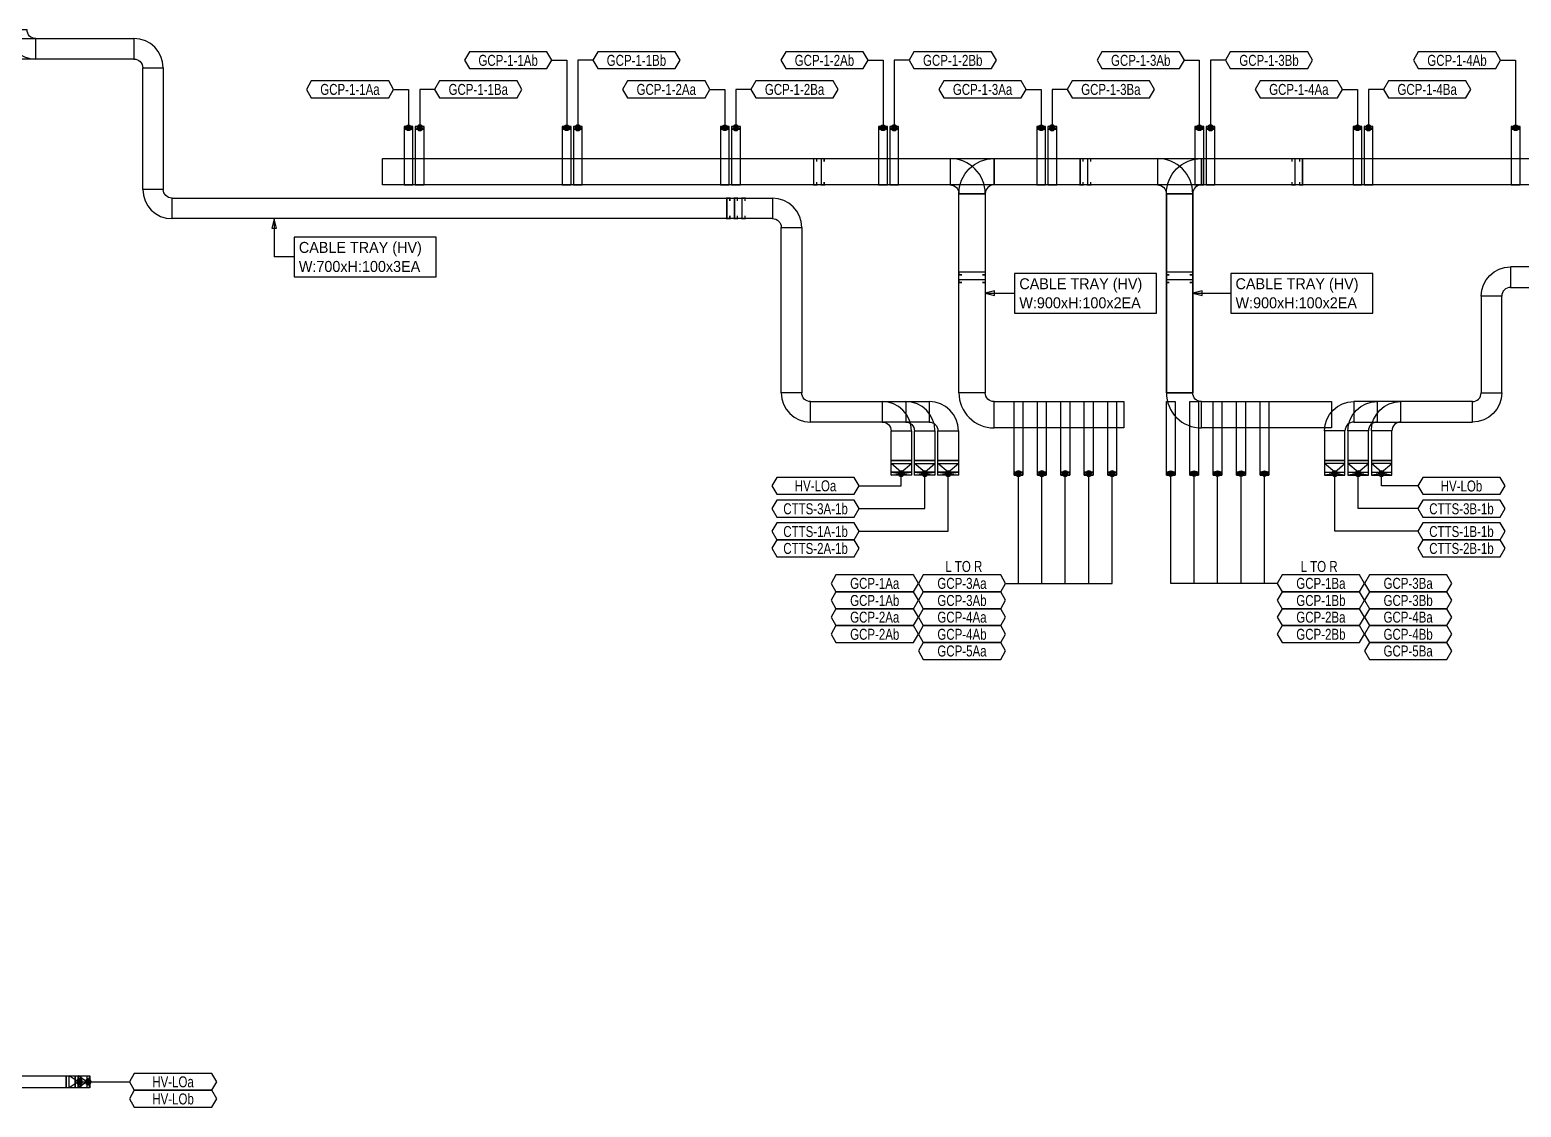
# Model space of a CAD drawing. Header units: millimetres. Extents: x 14100 to 374841, y -351975 to 881100.
# Drawn here: x 96798 to 147719, y -79597 to -42795 of the extents above; entities that cross this region are included whole.
import ezdxf
from ezdxf.enums import TextEntityAlignment as Align

# ---------------------------------------------------------------- set-up
doc = ezdxf.new("R2010")
doc.units = ezdxf.units.MM
doc.header["$LTSCALE"] = 150
for name, color, linetype in [('-----26 Electrical Cable Tray_HV_GEN A', 1, 'Continuous'), ('-----26 Electrical Cable Tray_HV_GEN B', 30, 'Continuous'), ('-----26 Electrical Cable Tray_HV_N', 30, 'Continuous'), ('-----26 Electrical Cable Tray_HV_발전기 A', 6, 'Continuous'), ('-----26 Electrical Cable Tray_HV_발전기 B', 103, 'Continuous'), ('-----29 주기', 1, 'Continuous'), ('-----30 Text', 2, 'Continuous'), ('-----99 Cable Schedule', 2, 'Continuous')]:
    doc.layers.add(name, color=color, linetype=linetype)
doc.styles.add('ELEC', font='')
doc.styles.get('ELEC').set_extended_font_data('Dotum')

# ---------------------------------------------------------------- blocks, each defined once
blk = doc.blocks.new('A$529866197279')
at = {"color": 0}
for p, q in [((0, 400), (0, 500)), ((0, 500), (700, 500)), ((0, 0), (0, 400)), ((700, 0), (0, 0)), ((700, 500), (700, 400)), ((700, 400), (700, 0))]:
    blk.add_line(p, q, dxfattribs=at)
at = {"color": 8}
for p, q in [((350, 100), (0, 400)), ((0, 400), (700, 400)), ((700, 100), (0, 100)), ((0, 100), (700, 0)), ((0, 0), (700, 100)), ((350, 100), (700, 400))]:
    blk.add_line(p, q, dxfattribs=at)
blk = doc.blocks.new('A$C9a0ab699')
h = blk.add_hatch(color=0)
edge = h.paths.add_edge_path()
edge.add_arc((64.00719340983778, 64.00719340983778), 64.0071934098378, 720.0000000000341, 1080.000000000034, ccw=False)
at = {"color": 0}
blk.add_circle((64.00719340983778, 64.00719340983778), 64.0071934098378, dxfattribs=at)
blk = doc.blocks.new('A$527511562058')
at = {"color": 0}
for p, q in [((0, 400), (400, 400)), ((0, 0), (0, 400)), ((400, 0), (0, 0)), ((400, 400), (500, 400)), ((500, 0), (400, 0)), ((500, 400), (500, 0))]:
    blk.add_line(p, q, dxfattribs=at)
at = {"color": 8}
for p, q in [((100, 400), (0, 0)), ((0, 400), (100, 0)), ((100, 200), (400, 400)), ((100, 0), (100, 400)), ((100, 200), (400, 0)), ((400, 400), (400, 0))]:
    blk.add_line(p, q, dxfattribs=at)

msp = doc.modelspace()

# ---------------------------------------------------------------- linework, layer by layer
at = {"layer": '-----26 Electrical Cable Tray_HV_GEN A'}
for p, q in [((109879.4171782531, -46193.29542534349), (109579.4171782531, -46093.29542534349)), ((109579.4171782531, -46193.29542534349), (109879.4171782531, -46093.29542534349)), ((115279.4171782531, -46193.29542534349), (114979.4171782531, -46093.29542534349)), ((114979.4171782531, -46193.29542534349), (115279.4171782531, -46093.29542534349)), ((120679.4171782549, -46193.29542534343), (120379.4171782549, -46093.29542534343)), ((120379.4171782549, -46193.29542534343), (120679.4171782549, -46093.29542534343)), ((126079.4171782512, -46193.29542534349), (125779.4171782512, -46093.29542534349)), ((125779.4171782512, -46193.29542534349), (126079.4171782512, -46093.29542534349)), ((131479.4171782531, -46193.29542534349), (131179.4171782531, -46093.29542534349)), ((131179.4171782531, -46193.29542534349), (131479.4171782531, -46093.29542534349)), ((136879.4171782568, -46193.29542534349), (136579.4171782568, -46093.29542534349)), ((136579.4171782568, -46193.29542534349), (136879.4171782568, -46093.29542534349)), ((142279.4171782586, -46193.29542534343), (141979.4171782586, -46093.29542534343)), ((141979.4171782586, -46193.29542534343), (142279.4171782586, -46093.29542534343)), ((147679.4171782623, -46193.29542534349), (147379.4171782623, -46093.29542534349)), ((147379.4171782623, -46193.29542534349), (147679.4171782623, -46093.29542534349)), ((130403.571312305, -57904.98093753701), (130703.571312305, -58004.98093753701)), ((130703.571312305, -57904.98093753701), (130403.571312305, -58004.98093753701)), ((131203.571312305, -57904.98093753701), (131503.571312305, -58004.98093753701)), ((131503.571312305, -57904.98093753701), (131203.571312305, -58004.98093753701)), ((132003.571312305, -57904.98093753701), (132303.571312305, -58004.98093753701)), ((132303.571312305, -57904.98093753701), (132003.571312305, -58004.98093753701)), ((132803.571312305, -57904.98093753701), (133103.571312305, -58004.98093753701)), ((133103.571312305, -57904.98093753701), (132803.571312305, -58004.98093753701)), ((133603.571312305, -57904.98093753701), (133903.571312305, -58004.98093753701)), ((133903.571312305, -57904.98093753701), (133603.571312305, -58004.98093753701))]:
    msp.add_line(p, q, dxfattribs=at)
for points, elevation in [([(109879.4171782531, -46193.29542534349), (109879.4171782531, -46093.29542534349), (109579.4171782531, -46093.29542534349), (109579.4171782531, -46193.29542534349)], -1.275871464501976e-10), ([(109879.4171782531, -48094.98339699743), (109879.4171782531, -46093.29542534349), (109579.4171782531, -46093.29542534349), (109579.4171782531, -48094.98339699743)], -1.275871464501976e-10), ([(115279.4171782531, -46193.29542534349), (115279.4171782531, -46093.29542534349), (114979.4171782531, -46093.29542534349), (114979.4171782531, -46193.29542534349)], -1.275871464501977e-10), ([(115279.4171782531, -48094.98339699743), (115279.4171782531, -46093.29542534349), (114979.4171782531, -46093.29542534349), (114979.4171782531, -48094.98339699743)], -1.275871464501977e-10), ([(120679.4171782549, -46193.29542534343), (120679.4171782549, -46093.29542534343), (120379.4171782549, -46093.29542534343), (120379.4171782549, -46193.29542534343)], -1.275878977919365e-10), ([(120679.4171782549, -48094.98339699737), (120679.4171782549, -46093.29542534343), (120379.4171782549, -46093.29542534343), (120379.4171782549, -48094.98339699737)], -1.275878977919365e-10), ([(126079.4171782512, -46193.29542534349), (126079.4171782512, -46093.29542534349), (125779.4171782512, -46093.29542534349), (125779.4171782512, -46193.29542534349)], -1.275878977919365e-10), ([(126079.4171782512, -48094.98339699743), (126079.4171782512, -46093.29542534349), (125779.4171782512, -46093.29542534349), (125779.4171782512, -48094.98339699743)], -1.275878977919365e-10), ([(131479.4171782531, -46193.29542534349), (131479.4171782531, -46093.29542534349), (131179.4171782531, -46093.29542534349), (131179.4171782531, -46193.29542534349)], -1.275871464501976e-10), ([(131479.4171782531, -48094.98339699743), (131479.4171782531, -46093.29542534349), (131179.4171782531, -46093.29542534349), (131179.4171782531, -48094.98339699743)], -1.275871464501976e-10), ([(136879.4171782568, -46193.29542534349), (136879.4171782568, -46093.29542534349), (136579.4171782568, -46093.29542534349), (136579.4171782568, -46193.29542534349)], -1.275878977919366e-10), ([(136879.4171782568, -48094.98339699743), (136879.4171782568, -46093.29542534349), (136579.4171782568, -46093.29542534349), (136579.4171782568, -48094.98339699743)], -1.275878977919366e-10), ([(142279.4171782586, -46193.29542534343), (142279.4171782586, -46093.29542534343), (141979.4171782586, -46093.29542534343), (141979.4171782586, -46193.29542534343)], -1.543172065396778e-10), ([(142279.4171782586, -48094.98339699737), (142279.4171782586, -46093.29542534343), (141979.4171782586, -46093.29542534343), (141979.4171782586, -48094.98339699737)], -1.543172065396778e-10), ([(147679.4171782623, -46193.29542534349), (147679.4171782623, -46093.29542534349), (147379.4171782623, -46093.29542534349), (147379.4171782623, -46193.29542534349)], -1.275878977919365e-10), ([(147679.4171782623, -48094.98339699743), (147679.4171782623, -46093.29542534349), (147379.4171782623, -46093.29542534349), (147379.4171782623, -48094.98339699743)], -1.275878977919365e-10), ([(128221.5277006348, -48094.98339699743), (108845.1107017999, -48094.98339699743), (108845.1107017999, -47194.98339699743), (128221.5277006348, -47194.98339699743)], 1.610118000154954e-10), ([(153879.1434375347, -48094.98339699743), (129721.5277006348, -48094.98339699743), (129721.5277006348, -47194.98339699743), (153879.1434375347, -47194.98339699743)], 1.610118000154954e-10), ([(129421.5277006348, -48394.98339699743), (129421.5277006348, -55194.98157999454), (128521.5277006348, -55194.98157999454), (128521.5277006348, -48394.98339699743)], 1.610118000154954e-10), ([(129421.5277006348, -48394.98339699743), (129421.5277006348, -55194.98157999454), (128521.5277006348, -55194.98157999454), (128521.5277006348, -48394.98339699743)], 1.610118000154954e-10), ([(134156.8123618067, -56394.98157999455), (129721.5277006348, -56394.98157999452), (129721.5277006348, -55494.98157999454), (134156.8123618067, -55494.98157999455)], 1.610118000154954e-10), ([(134156.8123618067, -56394.98157999455), (129721.5277006348, -56394.98157999452), (129721.5277006348, -55494.98157999454), (134156.8123618067, -55494.98157999455)], 1.610118000154954e-10), ([(130403.571312305, -58004.98093753701), (130403.571312305, -55494.98157999454), (130703.571312305, -55494.98157999454), (130703.571312305, -58004.98093753701)], 7.173129014929948e-10), ([(131203.571312305, -58004.98093753701), (131203.571312305, -55494.98157999454), (131503.571312305, -55494.98157999454), (131503.571312305, -58004.98093753701)], 7.173129014929948e-10), ([(132003.571312305, -58004.98093753701), (132003.571312305, -55494.98157999454), (132303.571312305, -55494.98157999454), (132303.571312305, -58004.98093753701)], 7.173129014929948e-10), ([(132803.571312305, -58004.98093753701), (132803.571312305, -55494.98157999454), (133103.571312305, -55494.98157999454), (133103.571312305, -58004.98093753701)], 7.173129014929948e-10), ([(133603.571312305, -58004.98093753701), (133603.571312305, -55494.98157999454), (133903.571312305, -55494.98157999454), (133903.571312305, -58004.98093753701)], 7.173129014929948e-10), ([(130403.571312305, -57904.98093753701), (130403.571312305, -58004.98093753701), (130703.571312305, -58004.98093753701), (130703.571312305, -57904.98093753701)], 1.300343311718235e-09), ([(131203.571312305, -57904.98093753701), (131203.571312305, -58004.98093753701), (131503.571312305, -58004.98093753701), (131503.571312305, -57904.98093753701)], 1.300343311718235e-09), ([(132003.571312305, -57904.98093753701), (132003.571312305, -58004.98093753701), (132303.571312305, -58004.98093753701), (132303.571312305, -57904.98093753701)], 1.300343311718235e-09), ([(132803.571312305, -57904.98093753701), (132803.571312305, -58004.98093753701), (133103.571312305, -58004.98093753701), (133103.571312305, -57904.98093753701)], 1.300343311718235e-09), ([(133603.571312305, -57904.98093753701), (133603.571312305, -58004.98093753701), (133903.571312305, -58004.98093753701), (133903.571312305, -57904.98093753701)], 1.300343311718235e-09)]:
    msp.add_lwpolyline(points, close=True, dxfattribs=dict(at, elevation=elevation))
at = {"layer": '-----26 Electrical Cable Tray_HV_GEN A', "ltscale": 7.5, "const_width": 50, "elevation": 1.610118000154954e-10}
for points in [[(123661.7050073194, -47994.98339699743), (123661.7050073194, -48094.98339699743), (123561.7050073194, -48094.98339699743), (123561.7050073194, -47194.98339699743), (123661.7050073194, -47194.98339699743), (123661.7050073194, -47294.98339699743)], [(132760.2713448433, -47994.98339699743), (132760.2713448433, -48094.98339699743), (132660.2713448433, -48094.98339699743), (132660.2713448433, -47194.98339699743), (132760.2713448433, -47194.98339699743), (132760.2713448433, -47294.98339699743)], [(140155.0539427205, -47994.98339699743), (140155.0539427205, -48094.98339699743), (140255.0539427205, -48094.98339699743), (140255.0539427205, -47194.98339699743), (140155.0539427205, -47194.98339699743), (140155.0539427205, -47294.98339699743)], [(129321.5277006348, -51166.54708017129), (129421.5277006348, -51166.54708017129), (129421.5277006348, -51066.54708017129), (128521.5277006348, -51066.54708017129), (128521.5277006348, -51166.54708017129), (128621.5277006348, -51166.54708017129)], [(129321.5277006348, -51426.36854574084), (129421.5277006348, -51426.36854574084), (129421.5277006348, -51326.36854574084), (128521.5277006348, -51326.36854574084), (128521.5277006348, -51426.36854574084), (128621.5277006348, -51426.36854574084)]]:
    msp.add_lwpolyline(points, dxfattribs=at)
at = {"layer": '-----26 Electrical Cable Tray_HV_GEN A', "elevation": 1.610118000154954e-10}
for points in [[(128221.5277006348, -48094.98339699743), (128221.5277006348, -48094.98339699743, -0.414213562373095), (128521.5277006348, -48394.98339699743), (128521.5277006348, -48394.98339699743), (129421.5277006348, -48394.98339699743, 0.4142135623731661), (128221.5277006348, -47194.98339699743)], [(128221.5277006348, -48094.98339699743), (128221.5277006348, -48094.98339699743, -0.414213562373095), (128521.5277006348, -48394.98339699743), (128521.5277006348, -48394.98339699743), (129421.5277006348, -48394.98339699743, 0.4142135623731661), (128221.5277006348, -47194.98339699743)], [(129721.5277006348, -48094.98339699743), (129721.5277006348, -48094.98339699743, 0.414213562373095), (129421.5277006348, -48394.98339699743), (129421.5277006348, -48394.98339699743), (128521.5277006348, -48394.98339699743, -0.4142135623731661), (129721.5277006348, -47194.98339699743)], [(129721.5277006348, -55494.98157999454), (129721.5277006348, -55494.98157999454, -0.414213562373095), (129421.5277006348, -55194.98157999454), (129421.5277006348, -55194.98157999454), (128521.5277006348, -55194.98157999454, 0.4142135623731661), (129721.5277006348, -56394.98157999452)], [(129721.5277006348, -55494.98157999454), (129721.5277006348, -55494.98157999454, -0.414213562373095), (129421.5277006348, -55194.98157999454), (129421.5277006348, -55194.98157999454), (128521.5277006348, -55194.98157999454, 0.4142135623731661), (129721.5277006348, -56394.98157999452)]]:
    msp.add_lwpolyline(points, format="xyb", close=True, dxfattribs=at)
at = {"layer": '-----26 Electrical Cable Tray_HV_GEN B'}
for p, q in [((110259.4171782531, -46193.29542534349), (109959.4171782531, -46093.29542534349)), ((109959.4171782531, -46193.29542534349), (110259.4171782531, -46093.29542534349)), ((115659.4171782531, -46193.29542534349), (115359.4171782531, -46093.29542534349)), ((115359.4171782531, -46193.29542534349), (115659.4171782531, -46093.29542534349)), ((121059.4171782549, -46193.29542534349), (120759.4171782549, -46093.29542534349)), ((120759.4171782549, -46193.29542534349), (121059.4171782549, -46093.29542534349)), ((126459.4171782512, -46193.29542534349), (126159.4171782512, -46093.29542534349)), ((126159.4171782512, -46193.29542534349), (126459.4171782512, -46093.29542534349)), ((131859.4171782531, -46193.29542534349), (131559.4171782531, -46093.29542534349)), ((131559.4171782531, -46193.29542534349), (131859.4171782531, -46093.29542534349)), ((137259.4171782567, -46193.29542534349), (136959.4171782567, -46093.29542534349)), ((136959.4171782567, -46193.29542534349), (137259.4171782567, -46093.29542534349)), ((142659.4171782586, -46193.29542534349), (142359.4171782586, -46093.29542534349)), ((142359.4171782586, -46193.29542534349), (142659.4171782586, -46093.29542534349)), ((135603.5713123011, -57904.98093753701), (135903.5713123011, -58004.98093753701)), ((135903.5713123011, -57904.98093753701), (135603.5713123011, -58004.98093753701)), ((136403.5713123011, -57904.98093753701), (136703.5713123011, -58004.98093753701)), ((136703.5713123011, -57904.98093753701), (136403.5713123011, -58004.98093753701)), ((137203.5713123011, -57904.98093753701), (137503.5713123011, -58004.98093753701)), ((137503.5713123011, -57904.98093753701), (137203.5713123011, -58004.98093753701)), ((138003.5713123011, -57904.98093753701), (138303.5713123011, -58004.98093753701)), ((138303.5713123011, -57904.98093753701), (138003.5713123011, -58004.98093753701)), ((138803.5713123011, -57904.98093753701), (139103.5713123011, -58004.98093753701)), ((139103.5713123011, -57904.98093753701), (138803.5713123011, -58004.98093753701))]:
    msp.add_line(p, q, dxfattribs=at)
for points, elevation in [([(110259.4171782531, -46193.29542534349), (110259.4171782531, -46093.29542534349), (109959.4171782531, -46093.29542534349), (109959.4171782531, -46193.29542534349)], -1.275871464501976e-10), ([(110259.4171782531, -48094.98339699743), (110259.4171782531, -46093.29542534349), (109959.4171782531, -46093.29542534349), (109959.4171782531, -48094.98339699743)], -1.275871464501976e-10), ([(115659.4171782531, -46193.29542534349), (115659.4171782531, -46093.29542534349), (115359.4171782531, -46093.29542534349), (115359.4171782531, -46193.29542534349)], -1.275871464501977e-10), ([(115659.4171782531, -48094.98339699743), (115659.4171782531, -46093.29542534349), (115359.4171782531, -46093.29542534349), (115359.4171782531, -48094.98339699743)], -1.275871464501977e-10), ([(121059.4171782549, -46193.29542534349), (121059.4171782549, -46093.29542534349), (120759.4171782549, -46093.29542534349), (120759.4171782549, -46193.29542534349)], -1.275878977919365e-10), ([(121059.4171782549, -48094.98339699743), (121059.4171782549, -46093.29542534349), (120759.4171782549, -46093.29542534349), (120759.4171782549, -48094.98339699743)], -1.275878977919365e-10), ([(126459.4171782512, -46193.29542534349), (126459.4171782512, -46093.29542534349), (126159.4171782512, -46093.29542534349), (126159.4171782512, -46193.29542534349)], -1.275878977919365e-10), ([(126459.4171782512, -48094.98339699743), (126459.4171782512, -46093.29542534349), (126159.4171782512, -46093.29542534349), (126159.4171782512, -48094.98339699743)], -1.275878977919365e-10), ([(131859.4171782531, -46193.29542534349), (131859.4171782531, -46093.29542534349), (131559.4171782531, -46093.29542534349), (131559.4171782531, -46193.29542534349)], -1.275871464501976e-10), ([(131859.4171782531, -48094.98339699743), (131859.4171782531, -46093.29542534349), (131559.4171782531, -46093.29542534349), (131559.4171782531, -48094.98339699743)], -1.275871464501976e-10), ([(137259.4171782567, -46193.29542534349), (137259.4171782567, -46093.29542534349), (136959.4171782567, -46093.29542534349), (136959.4171782567, -46193.29542534349)], -1.275878977919366e-10), ([(137259.4171782567, -48094.98339699743), (137259.4171782567, -46093.29542534349), (136959.4171782567, -46093.29542534349), (136959.4171782567, -48094.98339699743)], -1.275878977919366e-10), ([(142659.4171782586, -46193.29542534349), (142659.4171782586, -46093.29542534349), (142359.4171782586, -46093.29542534349), (142359.4171782586, -46193.29542534349)], -1.543172065396778e-10), ([(142659.4171782586, -48094.98339699743), (142659.4171782586, -46093.29542534349), (142359.4171782586, -46093.29542534349), (142359.4171782586, -48094.98339699743)], -1.543172065396778e-10), ([(135303.5713122935, -48094.98339699744), (108845.1107017999, -48094.98339699743), (108845.1107017999, -47194.98339699743), (135303.5713122935, -47194.98339699744)], 1.610118000154954e-10), ([(153879.1434375347, -48094.98339699743), (136803.5713122935, -48094.98339699744), (136803.5713122935, -47194.98339699744), (153879.1434375347, -47194.98339699743)], 1.610118000154954e-10), ([(136503.5713122935, -48394.98339699744), (136503.5713122935, -55194.98157999455), (135603.5713122935, -55194.98157999455), (135603.5713122935, -48394.98339699744)], 1.610118000154954e-10), ([(135603.5713122935, -48394.98339699744), (135603.5713122935, -55194.98157999455), (136503.5713122935, -55194.98157999455), (136503.5713122935, -48394.98339699744)], 1.610118000154954e-10), ([(135603.5713123011, -58004.98093753701), (135603.5713123011, -55494.98157999454), (135903.5713123011, -55494.98157999454), (135903.5713123011, -58004.98093753701)], 7.173129014929948e-10), ([(136403.5713123011, -58004.98093753701), (136403.5713123011, -55494.98157999454), (136703.5713123011, -55494.98157999454), (136703.5713123011, -58004.98093753701)], 7.173129014929948e-10), ([(141238.8559734655, -56394.98157999455), (136803.5713122935, -56394.98157999455), (136803.5713122935, -55494.98157999455), (141238.8559734655, -55494.98157999455)], 1.610118000154954e-10), ([(141238.8559734655, -56394.98157999455), (136803.5713122935, -56394.98157999455), (136803.5713122935, -55494.98157999455), (141238.8559734655, -55494.98157999455)], 1.610118000154954e-10), ([(137203.5713123011, -58004.98093753701), (137203.5713123011, -55494.98157999454), (137503.5713123011, -55494.98157999454), (137503.5713123011, -58004.98093753701)], 7.173129014929948e-10), ([(138003.5713123011, -58004.98093753701), (138003.5713123011, -55494.98157999454), (138303.5713123011, -55494.98157999454), (138303.5713123011, -58004.98093753701)], 7.173129014929948e-10), ([(138803.5713123011, -58004.98093753701), (138803.5713123011, -55494.98157999454), (139103.5713123011, -55494.98157999454), (139103.5713123011, -58004.98093753701)], 7.173129014929948e-10), ([(135603.5713123011, -57904.98093753701), (135603.5713123011, -58004.98093753701), (135903.5713123011, -58004.98093753701), (135903.5713123011, -57904.98093753701)], 1.300343311718235e-09), ([(136403.5713123011, -57904.98093753701), (136403.5713123011, -58004.98093753701), (136703.5713123011, -58004.98093753701), (136703.5713123011, -57904.98093753701)], 1.300343311718235e-09), ([(137203.5713123011, -57904.98093753701), (137203.5713123011, -58004.98093753701), (137503.5713123011, -58004.98093753701), (137503.5713123011, -57904.98093753701)], 1.300343311718235e-09), ([(138003.5713123011, -57904.98093753701), (138003.5713123011, -58004.98093753701), (138303.5713123011, -58004.98093753701), (138303.5713123011, -57904.98093753701)], 1.300343311718235e-09), ([(138803.5713123011, -57904.98093753701), (138803.5713123011, -58004.98093753701), (139103.5713123011, -58004.98093753701), (139103.5713123011, -57904.98093753701)], 1.300343311718235e-09)]:
    msp.add_lwpolyline(points, close=True, dxfattribs=dict(at, elevation=elevation))
at = {"layer": '-----26 Electrical Cable Tray_HV_GEN B', "ltscale": 7.5, "const_width": 50, "elevation": 1.610118000154954e-10}
for points in [[(123921.5264728889, -47994.98339699743), (123921.5264728889, -48094.98339699743), (123821.5264728889, -48094.98339699743), (123821.5264728889, -47194.98339699743), (123921.5264728889, -47194.98339699743), (123921.5264728889, -47294.98339699743)], [(133020.0928104128, -47994.98339699743), (133020.0928104128, -48094.98339699743), (132920.0928104128, -48094.98339699743), (132920.0928104128, -47194.98339699743), (133020.0928104128, -47194.98339699743), (133020.0928104128, -47294.98339699743)], [(139895.2324771509, -47994.98339699743), (139895.2324771509, -48094.98339699743), (139995.2324771509, -48094.98339699743), (139995.2324771509, -47194.98339699743), (139895.2324771509, -47194.98339699743), (139895.2324771509, -47294.98339699743)], [(136403.5713122935, -51166.54708017128), (136503.5713122935, -51166.54708017128), (136503.5713122935, -51066.54708017128), (135603.5713122935, -51066.54708017128), (135603.5713122935, -51166.54708017128), (135703.5713122935, -51166.54708017128)], [(136403.5713122935, -51426.36854574083), (136503.5713122935, -51426.36854574083), (136503.5713122935, -51326.36854574083), (135603.5713122935, -51326.36854574083), (135603.5713122935, -51426.36854574083), (135703.5713122935, -51426.36854574083)]]:
    msp.add_lwpolyline(points, dxfattribs=at)
at = {"layer": '-----26 Electrical Cable Tray_HV_GEN B', "elevation": 1.610118000154954e-10}
for points in [[(135303.5713122935, -48094.98339699744), (135303.5713122935, -48094.98339699744, -0.414213562373095), (135603.5713122935, -48394.98339699744), (135603.5713122935, -48394.98339699744), (136503.5713122935, -48394.98339699744, 0.4142135623731661), (135303.5713122935, -47194.98339699744)], [(136803.5713122935, -48094.98339699744), (136803.5713122935, -48094.98339699744, 0.414213562373095), (136503.5713122935, -48394.98339699744), (136503.5713122935, -48394.98339699744), (135603.5713122935, -48394.98339699744, -0.4142135623731661), (136803.5713122935, -47194.98339699744)], [(136803.5713122935, -55494.98157999455), (136803.5713122935, -55494.98157999455, -0.414213562373095), (136503.5713122935, -55194.98157999455), (136503.5713122935, -55194.98157999455), (135603.5713122935, -55194.98157999455, 0.4142135623731661), (136803.5713122935, -56394.98157999455)], [(136803.5713122935, -55494.98157999455), (136803.5713122935, -55494.98157999455, -0.414213562373095), (136503.5713122935, -55194.98157999455), (136503.5713122935, -55194.98157999455), (135603.5713122935, -55194.98157999455, 0.4142135623731661), (136803.5713122935, -56394.98157999455)]]:
    msp.add_lwpolyline(points, format="xyb", close=True, dxfattribs=at)
at = {"layer": '-----26 Electrical Cable Tray_HV_N', "color": 1}
msp.add_line((105823.9126058787, -50553.2852391921), (105138.9315763039, -50553.2852391921), dxfattribs=at)
msp.add_lwpolyline([(105138.9312173871, -49250.11699957695), (105058.9312173871, -49570.11699957695), (105218.9312173871, -49570.11699957695), (105138.9312173871, -49250.11699957695), (105138.9315763039, -50553.2852391921)], dxfattribs=at)
for points, elevation in [([(105823.9126058787, -49878.2852391921), (105823.9126058787, -51228.2852391921), (110669.932008018, -51228.2852391921), (110669.932008018, -49878.2852391921)], -3.128132878613593e-10), ([(130424.6959402499, -51119.98212957916), (130424.6959402499, -52469.98212957916), (135270.7153423893, -52469.98212957916), (135270.7153423893, -51119.98212957916)], 1.610118000154954e-10), ([(137806.7395519087, -51119.98212957918), (137806.7395519087, -52469.98212957918), (142652.758954048, -52469.98212957918), (142652.758954048, -51119.98212957918)], 1.610118000154954e-10)]:
    msp.add_lwpolyline(points, close=True, dxfattribs=dict(at, elevation=elevation))
at = {"layer": '-----26 Electrical Cable Tray_HV_N', "color": 1, "elevation": 1.610118000154954e-10}
for points in [[(129421.5277006348, -51794.98248849598), (129741.5277006348, -51874.98248849598), (129741.5277006348, -51714.98248849598), (129421.5277006348, -51794.98248849598), (130424.6959402499, -51794.98212957916)], [(136503.5713122935, -51794.982488496), (136823.5713122935, -51874.982488496), (136823.5713122935, -51714.982488496), (136503.5713122935, -51794.982488496), (137806.7395519087, -51794.98212957918)]]:
    msp.add_lwpolyline(points, dxfattribs=at)
at = {"layer": '-----26 Electrical Cable Tray_HV_발전기 A'}
msp.add_lwpolyline([(100353.5713122974, -43094.97984000569), (100353.5713122974, -43794.97984000569), (93853.56973133137, -43794.97984000575), (93853.56973133137, -43094.97984000575)], close=True, dxfattribs=at)
for points, elevation in [([(96703.57129004033, -42794.97984507922), (96003.57129004033, -42794.97984507922, 0.4142135623730951), (97003.57129004033, -43794.97984507922), (97003.57129004033, -43094.97984507922, -0.4142135623730951)], -2.127775329883364e-10), ([(100653.5713122974, -44094.97984000569), (101353.5713122974, -44094.97984000569, 0.4142135623730951), (100353.5713122974, -43094.97984000569), (100353.5713122974, -43794.97984000569, -0.4142135623730951)], -3.128132878613593e-10), ([(101353.5713122973, -48244.98369481464), (100653.5713122973, -48244.98369481464, 0.4142135623730951), (101653.5713122973, -49244.98369481464), (101653.5713122973, -48544.98369481464, -0.4142135623730951)], -3.128132878613593e-10), ([(122453.5713123037, -49544.98369481464), (123153.5713123037, -49544.98369481464, 0.4142135623730951), (122153.5713123037, -48544.98369481464), (122153.5713123037, -49244.98369481464, -0.4142135623730951)], -3.128132878613593e-10), ([(123153.5713123037, -55194.98157999448), (122453.5713123037, -55194.98157999448, 0.4142135623730951), (123453.5713123037, -56194.98157999448), (123453.5713123037, -55494.98157999448, -0.4142135623730951)], -3.128132878613593e-10), ([(126203.571312305, -56494.98157999446), (126903.571312305, -56494.98157999446, 0.4142135623730951), (125903.571312305, -55494.98157999448), (125903.571312305, -56194.98157999448, -0.4142135623730951)], 3.247652379101226e-10), ([(127003.571312305, -56494.98157999446), (127703.571312305, -56494.98157999446, 0.4142135623730951), (126703.571312305, -55494.98157999448), (126703.571312305, -56194.98157999448, -0.4142135623730951)], 3.247652379101226e-10), ([(127803.571312305, -56494.98157999446), (128503.571312305, -56494.98157999446, 0.4142135623730951), (127503.571312305, -55494.98157999448), (127503.571312305, -56194.98157999448, -0.4142135623730951)], 3.247652379101226e-10)]:
    msp.add_lwpolyline(points, format="xyb", close=True, dxfattribs=dict(at, elevation=elevation))
for points, elevation in [([(100653.5713122974, -44094.97984000569), (101353.5713122974, -44094.97984000569), (101353.5713122973, -48244.98369481464), (100653.5713122973, -48244.98369481464)], -3.128132878613593e-10), ([(122153.5713123037, -48544.98369481464), (122153.5713123037, -49244.98369481464), (101653.5713122973, -49244.98369481464), (101653.5713122973, -48544.98369481464)], -3.128132878613593e-10), ([(122453.5713123037, -49544.98369481464), (123153.5713123037, -49544.98369481464), (123153.5713123037, -55194.98157999448), (122453.5713123037, -55194.98157999448)], -3.128132878613593e-10), ([(125903.571312305, -55494.98157999448), (125903.571312305, -56194.98157999448), (123453.5713123037, -56194.98157999448), (123453.5713123037, -55494.98157999448)], 3.247652379101226e-10), ([(123453.5713123037, -55494.98157999448), (126703.571312305, -55494.98157999448), (126703.571312305, -56194.98157999448), (123453.5713123037, -56194.98157999448)], 3.247652379101226e-10), ([(123453.5713123037, -55494.98157999448), (127503.571312305, -55494.98157999448), (127503.571312305, -56194.98157999448), (123453.5713123037, -56194.98157999448)], 3.247652379101226e-10), ([(126203.571312305, -56494.98157999446), (126903.571312305, -56494.98157999446), (126903.571312305, -57504.98157999446), (126203.571312305, -57504.98157999446)], 7.173129014929948e-10), ([(127003.571312305, -56494.98157999446), (127703.571312305, -56494.98157999446), (127703.571312305, -57504.98157999446), (127003.571312305, -57504.98157999446)], 7.173129014929948e-10), ([(127803.571312305, -56494.98157999446), (128503.571312305, -56494.98157999446), (128503.571312305, -57504.98157999446), (127803.571312305, -57504.98157999446)], 7.173129014929948e-10), ([(98343.74717981968, -78931.13776847234), (95984.91030639078, -78931.13776847234), (95984.91030639078, -78531.13776847234), (98343.74717981968, -78531.13776847234)], 9.390379310165597e-10)]:
    msp.add_lwpolyline(points, close=True, dxfattribs=dict(at, elevation=elevation))
at = {"layer": '-----26 Electrical Cable Tray_HV_발전기 A', "ltscale": 7.5, "const_width": 50}
for points in [[(120697.685540373, -49144.98369481464), (120697.685540373, -49244.98369481464), (120597.685540373, -49244.98369481464), (120597.685540373, -48544.98369481464), (120697.685540373, -48544.98369481464), (120697.685540373, -48644.98369481464)], [(120957.5070059426, -49144.98369481464), (120957.5070059426, -49244.98369481464), (120857.5070059426, -49244.98369481464), (120857.5070059426, -48544.98369481464), (120957.5070059426, -48544.98369481464), (120957.5070059426, -48644.98369481464)], [(121217.3284715121, -49144.98369481464), (121217.3284715121, -49244.98369481464), (121117.3284715121, -49244.98369481464), (121117.3284715121, -48544.98369481464), (121217.3284715121, -48544.98369481464), (121217.3284715121, -48644.98369481464)]]:
    msp.add_lwpolyline(points, dxfattribs=at)
at = {"layer": '-----26 Electrical Cable Tray_HV_발전기 B'}
for points, elevation in [([(147053.5713123025, -51894.98240988508), (146353.5713123025, -51894.98240988508, -0.4142135623730951), (147353.5713123025, -50894.98240988508), (147353.5713123025, -51594.98240988508, 0.4142135623730951)], -3.128132878613593e-10), ([(141703.5713123011, -56494.98093753701), (141003.5713123011, -56494.98093753701, -0.4142135623730951), (142003.5713123011, -55494.98093753702), (142003.5713123011, -56194.98093753702, 0.4142135623730951)], 3.247652379101226e-10), ([(142503.5713123011, -56494.98093753701), (141803.5713123011, -56494.98093753701, -0.4142135623730951), (142803.5713123011, -55494.98093753702), (142803.5713123011, -56194.98093753702, 0.4142135623730951)], 3.247652379101226e-10), ([(143303.5713123011, -56494.98093753701), (142603.5713123011, -56494.98093753701, -0.4142135623730951), (143603.5713123011, -55494.98093753702), (143603.5713123011, -56194.98093753702, 0.4142135623730951)], 3.247652379101226e-10), ([(146353.5713123025, -55194.98157999448), (147053.5713123025, -55194.98157999448, -0.4142135623730951), (146053.5713123025, -56194.98157999448), (146053.5713123025, -55494.98157999448, 0.4142135623730951)], -3.128132878613593e-10)]:
    msp.add_lwpolyline(points, format="xyb", close=True, dxfattribs=dict(at, elevation=elevation))
for points, elevation in [([(176303.5705733171, -51594.9824098852), (176303.5705733171, -50894.9824098852), (147353.5713123025, -50894.98240988508), (147353.5713123025, -51594.98240988508)], -3.128132878613593e-10), ([(147053.5713123025, -51894.98240988508), (146353.5713123025, -51894.98240988508), (146353.5713123025, -55194.98157999448), (147053.5713123025, -55194.98157999448)], -3.128132878613593e-10), ([(146053.5713123025, -55494.98157999448), (142003.5713123011, -55494.98093753702), (142003.5713123011, -56194.98093753702), (146053.5713123025, -56194.98157999448)], 3.247652379101226e-10), ([(146053.5713123025, -55494.98157999448), (142803.5713123011, -55494.98093753702), (142803.5713123011, -56194.98093753702), (146053.5713123025, -56194.98157999448)], 3.247652379101226e-10), ([(143603.5713123011, -55494.98093753702), (143603.5713123011, -56194.98093753702), (146053.5713123025, -56194.98157999448), (146053.5713123025, -55494.98157999448)], 3.247652379101226e-10), ([(141703.5713123011, -56494.98093753701), (141003.5713123011, -56494.98093753701), (141003.5713123011, -57504.98093753701), (141703.5713123011, -57504.98093753701)], 7.173129014929948e-10), ([(142503.5713123011, -56494.98093753701), (141803.5713123011, -56494.98093753701), (141803.5713123011, -57504.98093753701), (142503.5713123011, -57504.98093753701)], 7.173129014929948e-10), ([(143303.5713123011, -56494.98093753701), (142603.5713123011, -56494.98093753701), (142603.5713123011, -57504.98093753701), (143303.5713123011, -57504.98093753701)], 7.173129014929948e-10), ([(98043.74717981968, -78931.13776847234), (95984.91030639078, -78931.13776847234), (95984.91030639078, -78531.13776847234), (98043.74717981968, -78531.13776847234)], 9.390379310165597e-10)]:
    msp.add_lwpolyline(points, close=True, dxfattribs=dict(at, elevation=elevation))
at = {"layer": '-----29 주기'}
for points, elevation in [([(111806.1175436025, -43542.25754093348), (111639.4076533906, -43831.00754093523), (111806.1175436051, -44119.75754093872), (114451.9284227117, -44119.75754093872), (114618.6383129352, -43831.00754093523), (114451.9284227093, -43542.25754093348)], 3.247652379101226e-10), ([(116186.9059337829, -43542.25754093348), (116020.1960435709, -43831.00754093523), (116186.9059337854, -44119.75754093872), (118832.7168128922, -44119.75754093872), (118999.4267031155, -43831.00754093523), (118832.7168128896, -43542.25754093348)], 7.173129014929948e-10), ([(122606.1175436007, -43542.25754093348), (122439.4076533887, -43831.00754093523), (122606.1175436032, -44119.75754093872), (125251.9284227099, -44119.75754093872), (125418.6383129333, -43831.00754093523), (125251.9284227074, -43542.25754093348)], 3.247652379101226e-10), ([(126986.905933781, -43542.25754093348), (126820.1960435691, -43831.00754093523), (126986.9059337836, -44119.75754093872), (129632.7168128903, -44119.75754093872), (129799.4267031137, -43831.00754093523), (129632.7168128878, -43542.25754093348)], 7.173129014929948e-10), ([(133406.1175436063, -43542.25754093348), (133239.4076533943, -43831.00754093523), (133406.1175436087, -44119.75754093872), (136051.9284227156, -44119.75754093872), (136218.6383129389, -43831.00754093523), (136051.928422713, -43542.25754093348)], 3.247652379101226e-10), ([(137786.9059337866, -43542.25754093348), (137620.1960435747, -43831.00754093523), (137786.905933789, -44119.75754093872), (140432.7168128958, -44119.75754093872), (140599.4267031192, -43831.00754093523), (140432.7168128933, -43542.25754093348)], 7.173129014929948e-10), ([(144206.1175436117, -43542.25754093348), (144039.4076533998, -43831.00754093523), (144206.1175436143, -44119.75754093872), (146851.9284227209, -44119.75754093872), (147018.6383129444, -43831.00754093523), (146851.9284227185, -43542.25754093348)], 3.247652379101226e-10), ([(106406.1175436025, -44542.25754093348), (106239.4076533906, -44831.00754093523), (106406.1175436051, -45119.75754093872), (109051.9284227117, -45119.75754093872), (109218.6383129352, -44831.00754093523), (109051.9284227093, -44542.25754093348)], 3.247652379101226e-10), ([(110786.9059337829, -44542.25754093348), (110620.1960435709, -44831.00754093523), (110786.9059337854, -45119.75754093872), (113432.7168128922, -45119.75754093872), (113599.4267031155, -44831.00754093523), (113432.7168128896, -44542.25754093348)], 7.173129014929948e-10), ([(117206.1175436044, -44542.25754093342), (117039.4076533925, -44831.00754093517), (117206.117543607, -45119.75754093866), (119851.9284227136, -45119.75754093866), (120018.6383129371, -44831.00754093517), (119851.9284227111, -44542.25754093342)], 3.247652379101226e-10), ([(121586.9059337847, -44542.25754093342), (121420.1960435728, -44831.00754093517), (121586.9059337873, -45119.75754093866), (124232.716812894, -45119.75754093866), (124399.4267031174, -44831.00754093517), (124232.7168128915, -44542.25754093342)], 7.173129014929948e-10), ([(128006.1175436025, -44542.25754093348), (127839.4076533906, -44831.00754093523), (128006.117543605, -45119.75754093872), (130651.9284227118, -45119.75754093872), (130818.6383129352, -44831.00754093523), (130651.9284227093, -44542.25754093348)], 3.247652379101226e-10), ([(132386.9059337829, -44542.25754093348), (132220.1960435709, -44831.00754093523), (132386.9059337853, -45119.75754093872), (135032.7168128921, -45119.75754093872), (135199.4267031155, -44831.00754093523), (135032.7168128896, -44542.25754093348)], 7.173129014929948e-10), ([(138806.1175436081, -44542.25754093342), (138639.4076533961, -44831.00754093517), (138806.1175436106, -45119.75754093866), (141451.9284227173, -45119.75754093866), (141618.6383129407, -44831.00754093517), (141451.9284227148, -44542.25754093342)], 3.247652379101226e-10), ([(143186.9059337884, -44542.25754093342), (143020.1960435765, -44831.00754093517), (143186.9059337911, -45119.75754093866), (145832.7168128977, -45119.75754093866), (145999.4267031212, -44831.00754093517), (145832.7168128953, -44542.25754093342)], 7.173129014929948e-10), ([(122303.2725000196, -58082.33889940791), (122136.5626098077, -58371.08889940966), (122303.2725000222, -58659.83889941315), (124949.0833791288, -58659.83889941315), (125115.7932693524, -58371.08889940966), (124949.0833791265, -58082.33889940791)], 7.173129014929948e-10), ([(144358.0592454657, -58082.33825695046), (144191.3493552537, -58371.08825695221), (144358.059245468, -58659.8382569557), (147003.8701245749, -58659.8382569557), (147170.5800147982, -58371.08825695221), (147003.8701245723, -58082.33825695046)], 7.173129014929948e-10), ([(122303.2725000198, -58859.83889941315), (122136.5626098078, -59148.5888994149), (122303.2725000223, -59437.33889941839), (124949.0833791291, -59437.33889941839), (125115.7932693524, -59148.5888994149), (124949.0833791265, -58859.83889941315)], 7.173129014929948e-10), ([(144358.0592454657, -58859.8382569557), (144191.3493552537, -59148.58825695745), (144358.0592454682, -59437.33825696094), (147003.870124575, -59437.33825696094), (147170.5800147984, -59148.58825695745), (147003.8701245725, -58859.8382569557)], 7.173129014929948e-10), ([(122303.2725000198, -59637.33889941839), (122136.5626098078, -59926.08889942014), (122303.2725000223, -60214.83889942363), (124949.0833791291, -60214.83889942363), (125115.7932693524, -59926.08889942014), (124949.0833791265, -59637.33889941839)], 7.173129014929948e-10), ([(144358.0592454657, -59637.33825696094), (144191.3493552537, -59926.08825696268), (144358.0592454681, -60214.83825696618), (147003.8701245749, -60214.83825696618), (147170.5800147982, -59926.08825696268), (147003.8701245723, -59637.33825696094)], 7.173129014929948e-10), ([(122303.2725000223, -60214.83889942363), (122136.5626098104, -60503.58889942538), (122303.2725000248, -60792.33889942887), (124949.0833791315, -60792.33889942887), (125115.793269355, -60503.58889942538), (124949.0833791291, -60214.83889942363)], 7.173129014929948e-10), ([(144358.0592454681, -60214.83825696618), (144191.3493552561, -60503.58825696792), (144358.0592454706, -60792.33825697142), (147003.8701245773, -60792.33825697142), (147170.5800148008, -60503.58825696792), (147003.8701245749, -60214.83825696618)], 7.173129014929948e-10), ([(124324.0418404749, -61414.83889942357), (124157.331950263, -61703.58889942532), (124324.0418404775, -61992.33889942881), (126969.8527195844, -61992.33889942881), (127136.5626098077, -61703.58889942532), (126969.8527195818, -61414.83889942357)], 1.302937792389443e-09), ([(127303.2725000196, -61414.83889942357), (127136.5626098077, -61703.58889942532), (127303.2725000222, -61992.33889942881), (129949.0833791288, -61992.33889942881), (130115.7932693524, -61703.58889942532), (129949.0833791265, -61414.83889942357)], 1.302937792389443e-09), ([(139558.0592454657, -61414.83889942357), (139391.3493552537, -61703.58889942532), (139558.059245468, -61992.33889942881), (142203.8701245749, -61992.33889942881), (142370.5800147982, -61703.58889942532), (142203.8701245723, -61414.83889942357)], 1.302937792389443e-09), ([(142537.2899050101, -61414.83889942357), (142370.5800147982, -61703.58889942532), (142537.2899050127, -61992.33889942881), (145183.1007841196, -61992.33889942881), (145349.8106743429, -61703.58889942532), (145183.100784117, -61414.83889942357)], 1.302937792389443e-09), ([(124324.0418404776, -61992.33889942881), (124157.3319502657, -62281.08889943056), (124324.0418404799, -62569.83889943405), (126969.8527195868, -62569.83889943405), (127136.5626098101, -62281.08889943056), (126969.8527195842, -61992.33889942881)], 1.302937792389443e-09), ([(127303.2725000222, -61992.33889942881), (127136.5626098103, -62281.08889943056), (127303.2725000248, -62569.83889943405), (129949.0833791314, -62569.83889943405), (130115.793269355, -62281.08889943056), (129949.0833791291, -61992.33889942881)], 1.302937792389443e-09), ([(139558.0592454681, -61992.33889942881), (139391.3493552562, -62281.08889943056), (139558.0592454707, -62569.83889943405), (142203.8701245773, -62569.83889943405), (142370.5800148007, -62281.08889943056), (142203.8701245748, -61992.33889942881)], 1.302937792389443e-09), ([(142537.2899050127, -61992.33889942881), (142370.5800148008, -62281.08889943056), (142537.2899050153, -62569.83889943405), (145183.1007841219, -62569.83889943405), (145349.8106743455, -62281.08889943056), (145183.1007841196, -61992.33889942881)], 1.302937792389443e-09), ([(124324.0418404802, -62569.83889943405), (124157.3319502682, -62858.5888994358), (124324.0418404825, -63147.33889943929), (126969.8527195894, -63147.33889943929), (127136.5626098127, -62858.5888994358), (126969.8527195868, -62569.83889943405)], 1.302937792389443e-09), ([(127303.2725000246, -62569.83889943405), (127136.5626098127, -62858.5888994358), (127303.2725000272, -63147.33889943929), (129949.0833791338, -63147.33889943929), (130115.7932693574, -62858.5888994358), (129949.0833791315, -62569.83889943405)], 1.302937792389443e-09), ([(139558.0592454707, -62569.83889943405), (139391.3493552587, -62858.5888994358), (139558.059245473, -63147.33889943929), (142203.8701245799, -63147.33889943929), (142370.5800148032, -62858.5888994358), (142203.8701245773, -62569.83889943405)], 1.302937792389443e-09), ([(142537.2899050151, -62569.83889943405), (142370.5800148032, -62858.5888994358), (142537.2899050177, -63147.33889943929), (145183.1007841246, -63147.33889943929), (145349.8106743479, -62858.5888994358), (145183.100784122, -62569.83889943405)], 1.302937792389443e-09), ([(124324.0418404825, -63147.33889943929), (124157.3319502706, -63436.08889944103), (124324.0418404851, -63724.83889944453), (126969.8527195917, -63724.83889944453), (127136.562609815, -63436.08889944103), (126969.8527195891, -63147.33889943929)], 1.302937792389443e-09), ([(127303.2725000271, -63147.33889943929), (127136.5626098152, -63436.08889944103), (127303.2725000296, -63724.83889944453), (129949.0833791363, -63724.83889944453), (130115.7932693599, -63436.08889944103), (129949.083379134, -63147.33889943929)], 1.302937792389443e-09), ([(139558.059245473, -63147.33889943929), (139391.3493552611, -63436.08889944103), (139558.0592454756, -63724.83889944453), (142203.8701245822, -63724.83889944453), (142370.5800148058, -63436.08889944103), (142203.8701245799, -63147.33889943929)], 1.302937792389443e-09), ([(142537.2899050177, -63147.33889943929), (142370.5800148058, -63436.08889944103), (142537.2899050203, -63724.83889944453), (145183.1007841269, -63724.83889944453), (145349.8106743505, -63436.08889944103), (145183.1007841246, -63147.33889943929)], 1.302937792389443e-09), ([(127303.2725000295, -63724.83889944453), (127136.5626098176, -64013.58889944627), (127303.2725000321, -64302.33889944977), (129949.0833791387, -64302.33889944977), (130115.7932693623, -64013.58889944627), (129949.0833791364, -63724.83889944453)], 1.302937792389443e-09), ([(142537.2899050202, -63724.83889944453), (142370.5800148082, -64013.58889944627), (142537.2899050227, -64302.33889944977), (145183.1007841293, -64302.33889944977), (145349.8106743529, -64013.58889944627), (145183.100784127, -63724.83889944453)], 1.302937792389443e-09), ([(100365.262150499, -78442.3877684706), (100198.552260287, -78731.13776847234), (100365.2621505015, -79019.88776847583), (103011.0730296082, -79019.88776847583), (103177.7829198317, -78731.13776847234), (103011.0730296058, -78442.3877684706)], 9.390379310165597e-10), ([(100365.2621505015, -79019.88776847583), (100198.5522602896, -79308.63776847758), (100365.2621505039, -79597.38776848107), (103011.0730296107, -79597.38776848107), (103177.7829198341, -79308.63776847758), (103011.0730296082, -79019.88776847583)], 9.390379310165597e-10)]:
    msp.add_lwpolyline(points, close=True, dxfattribs=dict(at, elevation=elevation))
at = {"layer": '-----99 Cable Schedule', "color": 1}
msp.add_line((98493.74717981968, -78731.13776847234), (100198.552260287, -78731.13776847234), dxfattribs=at)
for points, elevation in [([(114618.6383129352, -43831.00754093523), (115129.4171782531, -43831.00754093523), (115129.4171782531, -46143.29542534349)], 3.247652379101226e-10), ([(116020.1960435709, -43831.00754093523), (115509.4171782531, -43831.00754093523), (115509.4171782531, -46143.29542534349)], 7.173129014929948e-10), ([(125418.6383129333, -43831.00754093523), (125929.4171782512, -43831.00754093523), (125929.4171782512, -46143.29542534349)], 3.247652379101226e-10), ([(126820.1960435691, -43831.00754093523), (126309.4171782512, -43831.00754093523), (126309.4171782512, -46143.29542534349)], 7.173129014929948e-10), ([(136218.6383129389, -43831.00754093523), (136729.4171782568, -43831.00754093523), (136729.4171782568, -46143.29542534349)], 3.247652379101226e-10), ([(137620.1960435747, -43831.00754093523), (137109.4171782568, -43831.00754093523), (137109.4171782568, -46143.29542534349)], 7.173129014929948e-10), ([(147018.6383129444, -43831.00754093523), (147529.4171782623, -43831.00754093523), (147529.4171782623, -46143.29542534349)], 3.247652379101226e-10), ([(109218.6383129352, -44831.00754093523), (109729.4171782531, -44831.00754093523), (109729.4171782531, -46143.29542534349)], 3.247652379101226e-10), ([(110620.1960435709, -44831.00754093523), (110109.4171782531, -44831.00754093523), (110109.4171782531, -46143.29542534349)], 7.173129014929948e-10), ([(120018.6383129371, -44831.00754093517), (120529.4171782549, -44831.00754093517), (120529.4171782549, -46143.29542534343)], 3.247652379101226e-10), ([(121420.1960435728, -44831.00754093517), (120909.4171782549, -44831.00754093517), (120909.4171782549, -46143.29542534343)], 7.173129014929948e-10), ([(130818.6383129352, -44831.00754093523), (131329.4171782531, -44831.00754093523), (131329.4171782531, -46143.29542534349)], 3.247652379101226e-10), ([(132220.1960435709, -44831.00754093523), (131709.4171782531, -44831.00754093523), (131709.4171782531, -46143.29542534349)], 7.173129014929948e-10), ([(141618.6383129407, -44831.00754093517), (142129.4171782586, -44831.00754093517), (142129.4171782586, -46143.29542534343)], 3.247652379101226e-10), ([(143020.1960435765, -44831.00754093517), (142509.4171782586, -44831.00754093517), (142509.4171782586, -46143.29542534343)], 7.173129014929948e-10), ([(125115.7932693524, -58371.08889940966), (126553.571312305, -58371.08889940966), (126553.571312305, -57954.98157999446)], 7.173129014929948e-10), ([(125115.7932693524, -59148.5888994149), (127353.5713123051, -59148.5888994135), (127353.571312305, -57954.98157999446)], 7.173129014929948e-10), ([(125115.7932693524, -59926.08889942014), (128153.5713123051, -59926.08889941874), (128153.571312305, -57954.98157999446)], 7.173129014929948e-10), ([(130115.7932693524, -61703.58889942532), (133753.571312305, -61703.58889942532), (133753.571312305, -57954.98093753701)], 1.302937792389443e-09), ([(130553.571312305, -61703.58889942532), (130553.571312305, -57954.98093753701)], 1.302937792389443e-09), ([(131353.571312305, -61703.58889942532), (131353.571312305, -57954.98093753701)], 1.302937792389443e-09), ([(132153.571312305, -61703.58889942532), (132153.571312305, -57954.98093753701)], 1.302937792389443e-09), ([(132953.571312305, -61703.58889942532), (132953.571312305, -57954.98093753701)], 1.302937792389443e-09), ([(139391.3493552537, -61703.58889942532), (135753.5713123011, -61703.58889942532), (135753.5713123011, -57954.98093753701)], 1.302937792389443e-09), ([(136553.5713123011, -61703.58889942532), (136553.5713123011, -57954.98093753701)], 1.302937792389443e-09), ([(137353.5713123011, -61703.58889942532), (137353.5713123011, -57954.98093753701)], 1.302937792389443e-09), ([(138153.5713123011, -61703.58889942532), (138153.5713123011, -57954.98093753701)], 1.302937792389443e-09), ([(138953.5713123011, -61703.58889942532), (138953.5713123011, -57954.98093753701)], 1.302937792389443e-09), ([(144191.3493552537, -59926.08825696268), (141353.5713123011, -59926.08825696129), (141353.5713123011, -57954.98093753701)], 7.173129014929948e-10), ([(144191.3493552537, -59148.58825695745), (142153.5713123011, -59148.58825695605), (142153.5713123011, -57954.98093753701)], 7.173129014929948e-10), ([(144191.3493552537, -58371.08825695221), (142953.5713123011, -58371.08825695221), (142953.5713123011, -57954.98093753701)], 7.173129014929948e-10)]:
    msp.add_lwpolyline(points, dxfattribs=dict(at, elevation=elevation))

# ---------------------------------------------------------------- block references
at = {"layer": '-----26 Electrical Cable Tray_HV_발전기 A'}
for p in [(126203.571312305, -58004.98157999446), (127003.571312305, -58004.98157999446), (127803.571312305, -58004.98157999446)]:
    msp.add_blockref('A$529866197279', p, dxfattribs=at)
at = {"layer": '-----26 Electrical Cable Tray_HV_발전기 A', "rotation": 180}
msp.add_blockref('A$527511562058', (98843.74717981968, -78531.13776847234), dxfattribs=at)
at = {"layer": '-----26 Electrical Cable Tray_HV_발전기 B', "xscale": -1}
for p in [(141703.5713123011, -58004.98093753701), (142503.5713123011, -58004.98093753701), (143303.5713123011, -58004.98093753701)]:
    msp.add_blockref('A$529866197279', p, dxfattribs=at)
at = {"layer": '-----26 Electrical Cable Tray_HV_발전기 B', "rotation": 180}
msp.add_blockref('A$527511562058', (98543.74717981968, -78531.13776847234), dxfattribs=at)
at = {"layer": '-----99 Cable Schedule', "color": 1, "yscale": 1.5, "zscale": 1.5}
for p, xscale, rotation in [((109633.4063881383, -46047.28463522873), 1.5, 270), ((110205.4279683678, -46047.28463522873), -1.5, 90), ((115033.4063881383, -46047.28463522873), 1.5, 270), ((115605.4279683678, -46047.28463522873), -1.5, 90), ((120433.4063881402, -46047.28463522867), 1.5, 270), ((121005.4279683697, -46047.28463522867), -1.5, 90), ((125833.4063881364, -46047.28463522873), 1.5, 270), ((126405.427968366, -46047.28463522873), -1.5, 90), ((131233.4063881383, -46047.28463522873), 1.5, 270), ((131805.4279683678, -46047.28463522873), -1.5, 90), ((136633.406388142, -46047.28463522873), 1.5, 270), ((137205.4279683715, -46047.28463522873), -1.5, 90), ((142033.4063881438, -46047.28463522867), 1.5, 270), ((142605.4279683733, -46047.28463522867), -1.5, 90), ((147433.4063881475, -46047.28463522873), 1.5, 270), ((126457.5605221902, -58050.99237010922), -1.5, 270), ((127257.5605221902, -58050.99237010922), -1.5, 270), ((128057.5605221902, -58050.99237010922), -1.5, 270), ((130457.5605221902, -58050.99172765177), -1.5, 270), ((131257.5605221902, -58050.99172765177), -1.5, 270), ((132057.5605221902, -58050.99172765177), -1.5, 270), ((132857.5605221902, -58050.99172765177), -1.5, 270), ((133657.5605221902, -58050.99172765177), -1.5, 270), ((135849.5821024159, -58050.99172765177), 1.5, 90.00000000000001), ((136649.5821024159, -58050.99172765177), 1.5, 90.00000000000001), ((137449.5821024159, -58050.99172765177), 1.5, 90.00000000000001), ((138249.5821024159, -58050.99172765177), 1.5, 90.00000000000001), ((139049.5821024159, -58050.99172765177), 1.5, 90.00000000000001), ((141257.5605221863, -58050.99172765177), -1.5, 270), ((142057.5605221863, -58050.99172765177), -1.5, 270), ((142857.5605221863, -58050.99172765177), -1.5, 270)]:
    msp.add_blockref('A$C9a0ab699', p, dxfattribs=dict(at, xscale=xscale, rotation=rotation))
at = {"layer": '-----99 Cable Schedule', "color": 1, "xscale": -1.5, "yscale": 1.5, "zscale": 1.5}
for p in [(98589.75796993444, -78827.1485585871), (98889.75796993444, -78827.1485585871)]:
    msp.add_blockref('A$C9a0ab699', p, dxfattribs=at)

# ---------------------------------------------------------------- texts
at = {"layer": '-----26 Electrical Cable Tray_HV_GEN A', "style": 'ELEC'}
for s, p in [('CABLE TRAY (HV)', (130584.6959402499, -51469.98212957916)), ('W:900xH:100x2EA', (130584.6959402499, -52119.98212957916))]:
    msp.add_text(s, height=375, dxfattribs=at).set_placement(p, align=Align.MIDDLE_LEFT)
at = {"layer": '-----26 Electrical Cable Tray_HV_GEN B', "style": 'ELEC'}
for s, p in [('CABLE TRAY (HV)', (137966.7395519087, -51469.98212957918)), ('W:900xH:100x2EA', (137966.7395519087, -52119.98212957918))]:
    msp.add_text(s, height=375, dxfattribs=at).set_placement(p, align=Align.MIDDLE_LEFT)
at = {"layer": '-----26 Electrical Cable Tray_HV_발전기 A', "style": 'ELEC'}
for s, p in [('CABLE TRAY (HV)', (105983.9126058787, -50228.2852391921)), ('W:700xH:100x3EA', (105983.9126058787, -50878.2852391921))]:
    msp.add_text(s, height=375, dxfattribs=at).set_placement(p, align=Align.MIDDLE_LEFT)
at = {"layer": '-----30 Text', "linetype": 'Continuous', "style": 'ELEC', "width": 0.8}
for s, p in [('GCP-1-1Ab', (113129.0229831573, -43831.00754093604)), ('GCP-1-1Bb', (117509.8113733376, -43831.00754093604)), ('GCP-1-2Ab', (123929.0229831554, -43831.00754093604)), ('GCP-1-2Bb', (128309.8113733357, -43831.00754093604)), ('GCP-1-3Ab', (134729.0229831609, -43831.00754093604)), ('GCP-1-3Bb', (139109.8113733412, -43831.00754093604)), ('GCP-1-4Ab', (145529.0229831663, -43831.00754093604)), ('GCP-1-1Aa', (107729.0229831573, -44831.00754093604)), ('GCP-1-1Ba', (112109.8113733376, -44831.00754093604)), ('GCP-1-2Aa', (118529.0229831591, -44831.00754093599)), ('GCP-1-2Ba', (122909.8113733394, -44831.00754093599)), ('GCP-1-3Aa', (129329.0229831571, -44831.00754093604)), ('GCP-1-3Ba', (133709.8113733375, -44831.00754093604)), ('GCP-1-4Aa', (140129.0229831627, -44831.00754093599)), ('GCP-1-4Ba', (144509.811373343, -44831.00754093599)), ('HV-LOa', (123626.1779395744, -58371.08889941053)), ('HV-LOb', (145680.9646850202, -58371.08825695308)), ('CTTS-3A-1b', (123626.1779395745, -59148.58889941577)), ('CTTS-3B-1b', (145680.9646839177, -59148.58818584305)), ('CTTS-1A-1b', (123626.1779395744, -59926.08889942095)), ('CTTS-1B-1b', (145680.9646850204, -59926.0882569635)), ('CTTS-2A-1b', (123626.1779395769, -60503.58889942619)), ('CTTS-2B-1b', (145680.9646850228, -60503.5882569688)), ('GCP-1Aa', (125646.9472800296, -61703.58889942619, 1.199286156931268e-09)), ('GCP-3Aa', (128626.1779395744, -61703.58889942619, 1.199286156931268e-09)), ('GCP-1Ba', (140880.9646850202, -61703.58889942619, 1.199286156931268e-09)), ('GCP-3Ba', (143860.1953445649, -61703.58889942619, 1.199286156931268e-09)), ('GCP-1Ab', (125646.9472800321, -62281.08889943143, 1.199286156931268e-09)), ('GCP-3Ab', (128626.1779395769, -62281.08889943143, 1.199286156931268e-09)), ('GCP-1Bb', (140880.9646850226, -62281.08889943143, 1.199286156931268e-09)), ('GCP-3Bb', (143860.1953445674, -62281.08889943143, 1.199286156931268e-09)), ('GCP-2Aa', (125646.9472800347, -62858.58889943667, 1.199286156931268e-09)), ('GCP-4Aa', (128626.1779395794, -62858.58889943667, 1.199286156931268e-09)), ('GCP-2Ba', (140880.9646850254, -62858.58889943667, 1.199286156931268e-09)), ('GCP-4Ba', (143860.1953445699, -62858.58889943667, 1.199286156931268e-09)), ('GCP-2Ab', (125646.947280037, -63436.08889944191, 1.199286156931268e-09)), ('GCP-4Ab', (128626.1779395818, -63436.08889944191, 1.199286156931268e-09)), ('GCP-2Bb', (140880.9646850275, -63436.08889944191, 1.199286156931268e-09)), ('GCP-4Bb', (143860.1953445724, -63436.08889944191, 1.199286156931268e-09)), ('GCP-5Aa', (128626.1779395842, -64013.58889944715, 1.199286156931268e-09)), ('GCP-5Ba', (143860.1953445749, -64013.58889944715, 1.199286156931268e-09)), ('HV-LOa', (101688.1675900537, -78731.13776847321)), ('HV-LOb', (101688.167590056, -79308.63776847845))]:
    msp.add_text(s, height=375, dxfattribs=at).set_placement(p, align=Align.MIDDLE)
at = {"layer": '-----99 Cable Schedule', "style": 'ELEC', "width": 0.8}
for p in [(128687.7987627541, -61126.08889942095, 1.237195624331726e-09), (140819.3438618521, -61126.08889942095, 1.237195624331726e-09)]:
    msp.add_text('L TO R', height=375, dxfattribs=at).set_placement(p, align=Align.MIDDLE)

doc.saveas('drawing.dxf')
